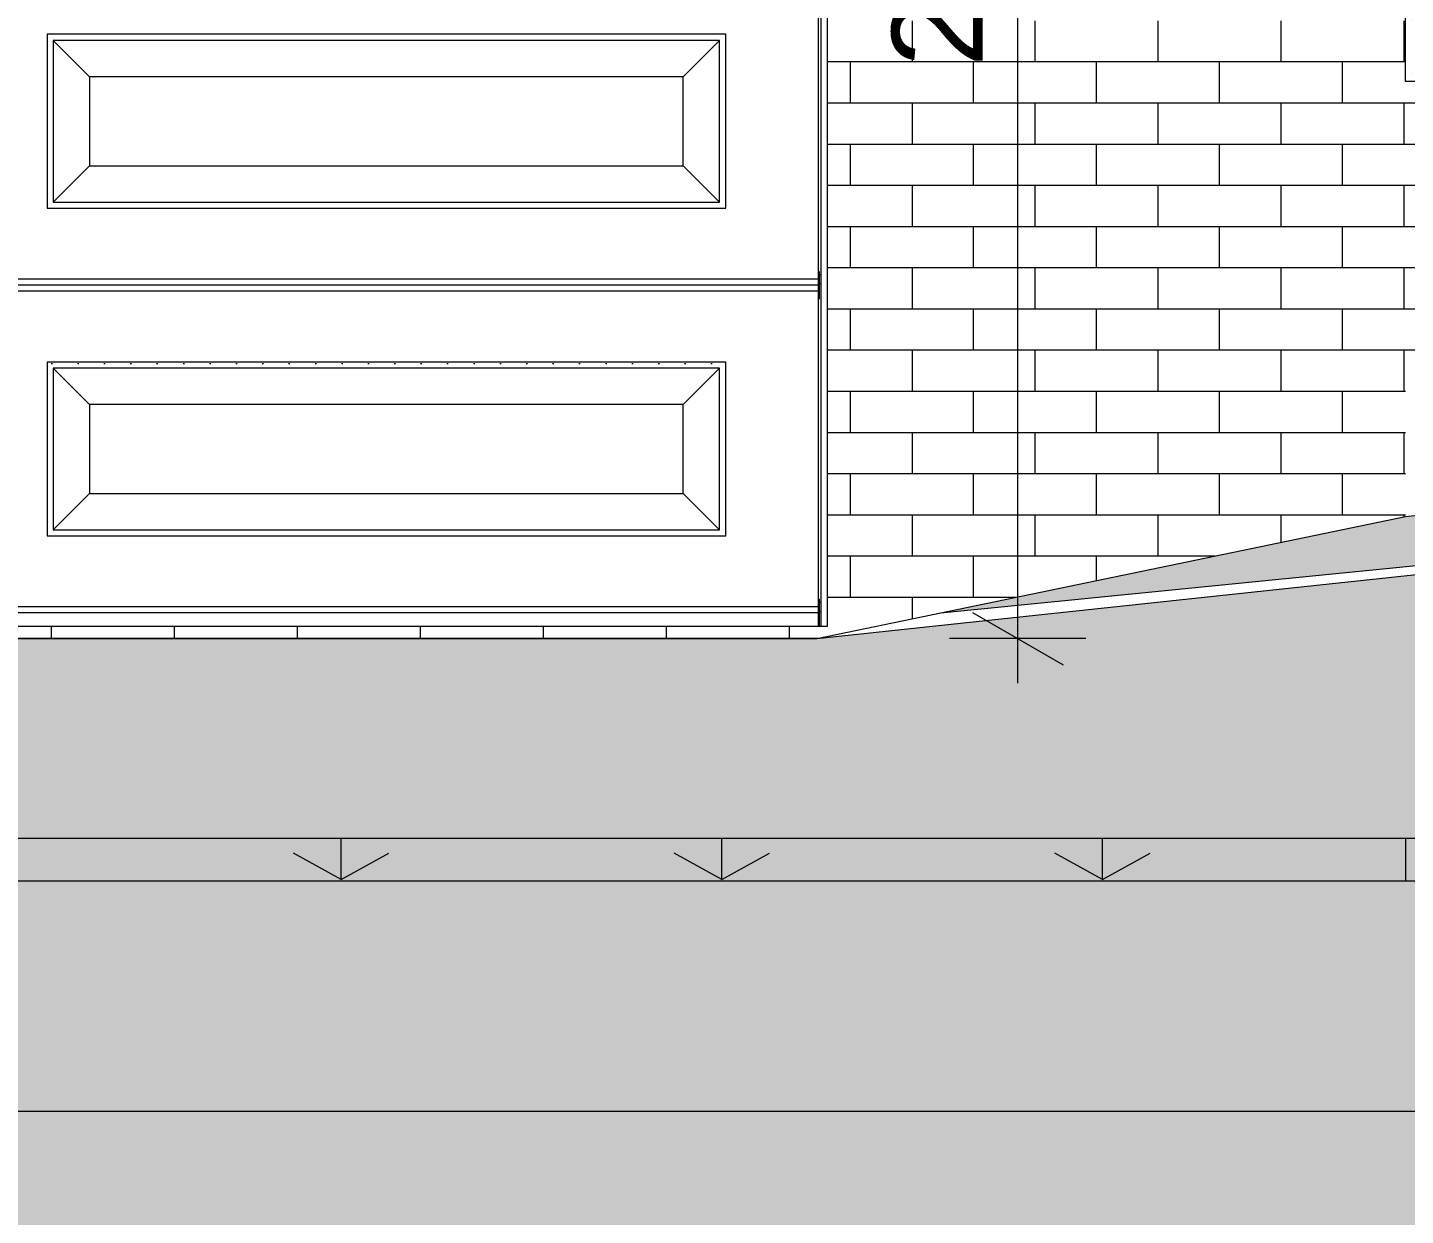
# Model space of a CAD drawing. Header units: metres. Extents: x -111189 to -108577, y -72951 to -72647.
# Drawn here: x -108749.712 to -108747.437, y -72945.635 to -72943.674 of the extents above; entities that cross this region are included whole.
import ezdxf

# ---------------------------------------------------------------- set-up
doc = ezdxf.new("R2010")
doc.units = ezdxf.units.M
doc.header["$MEASUREMENT"] = 0
for name, color, linetype in [('00 - DESENHO 2D', 7, 'Continuous'), ('01 - TERRENO PROPOSTO', 7, 'Continuous'), ('07 - MUROS', 7, 'Continuous'), ('12 - COTAS GERAIS', 7, 'Continuous')]:
    doc.layers.add(name, color=color, linetype=linetype)
doc.styles.add('ESTILO_GERADO_7', font='')
doc.styles.get('ESTILO_GERADO_7').set_extended_font_data('Helvetica')
doc.dimstyles.new('ESTILO_GERADO__5', dxfattribs={"dimtxt": 0.15, "dimasz": 0.114, "dimexe": 0.18, "dimexo": 0.0625, "dimgap": 0, "dimtad": 1, "dimzin": 0, "dimdsep": 46, "dimtxsty": 'ESTILO_GERADO_7', "dimblk": 'ARROWHEAD_2', "dimblk1": 'ARROWHEAD_2', "dimblk2": 'ARROWHEAD_2', "dimcen": 0.09, "dimse1": 1, "dimse2": 1, "dimclrd": 7, "dimclre": 7, "dimclrt": 7, "dimadec": 0, "dimazin": 0, "dimtfac": 1, "dimtdec": 4, "dimtmove": 0, "dimatfit": 3, "dimfxl": 1, "dimtolj": 1, "dimtzin": 0, "dimarcsym": 0})
pattern_1 = [(360, (-108919.279413, -72941.96242), (0.021783658, 0.043567315), [0, -0.043567315])]

# ---------------------------------------------------------------- blocks, each defined once
blk = doc.blocks.new('*X2874', base_point=(-108919.2794, -72941.9624))
at = {"color": 254, "linetype": 'Continuous', "lineweight": 13}
for p, q in [((-108748.2519, -72943.6624), (-108748.2519, -72943.7304)), ((-108748.0489, -72943.6624), (-108748.0489, -72943.7304)), ((-108747.8459, -72943.6624), (-108747.8459, -72943.7304)), ((-108747.6429, -72943.6624), (-108747.6429, -72943.7304)), ((-108747.4399, -72943.6624), (-108747.4399, -72943.7304)), ((-108748.3534, -72943.7304), (-108748.392, -72943.7304)), ((-108748.1504, -72943.7304), (-108748.3534, -72943.7304)), ((-108748.3534, -72943.7984), (-108748.3534, -72943.7304)), ((-108747.9474, -72943.7304), (-108748.1504, -72943.7304)), ((-108748.1504, -72943.7984), (-108748.1504, -72943.7304)), ((-108747.7444, -72943.7304), (-108747.9474, -72943.7304)), ((-108747.9474, -72943.7984), (-108747.9474, -72943.7304)), ((-108747.5414, -72943.7304), (-108747.7444, -72943.7304)), ((-108747.7444, -72943.7984), (-108747.7444, -72943.7304)), ((-108747.4375, -72943.7304), (-108747.5414, -72943.7304)), ((-108747.5414, -72943.7984), (-108747.5414, -72943.7304)), ((-108748.3534, -72943.7984), (-108748.392, -72943.7984)), ((-108748.1504, -72943.7984), (-108748.3534, -72943.7984)), ((-108748.2519, -72943.7984), (-108748.2519, -72943.8664)), ((-108747.9474, -72943.7984), (-108748.1504, -72943.7984)), ((-108748.0489, -72943.7984), (-108748.0489, -72943.8664)), ((-108747.7444, -72943.7984), (-108747.9474, -72943.7984)), ((-108747.8459, -72943.7984), (-108747.8459, -72943.8664)), ((-108747.5414, -72943.7984), (-108747.7444, -72943.7984)), ((-108747.6429, -72943.7984), (-108747.6429, -72943.8664)), ((-108747.3384, -72943.7984), (-108747.5414, -72943.7984)), ((-108747.4399, -72943.7984), (-108747.4399, -72943.8664)), ((-108748.3534, -72943.8664), (-108748.392, -72943.8664)), ((-108748.1504, -72943.8664), (-108748.3534, -72943.8664)), ((-108748.3534, -72943.9344), (-108748.3534, -72943.8664)), ((-108747.9474, -72943.8664), (-108748.1504, -72943.8664)), ((-108748.1504, -72943.9344), (-108748.1504, -72943.8664)), ((-108747.7444, -72943.8664), (-108747.9474, -72943.8664)), ((-108747.9474, -72943.9344), (-108747.9474, -72943.8664)), ((-108747.5414, -72943.8664), (-108747.7444, -72943.8664)), ((-108747.7444, -72943.9344), (-108747.7444, -72943.8664)), ((-108747.3384, -72943.8664), (-108747.5414, -72943.8664)), ((-108747.5414, -72943.9344), (-108747.5414, -72943.8664)), ((-108748.3534, -72943.9344), (-108748.392, -72943.9344)), ((-108748.1504, -72943.9344), (-108748.3534, -72943.9344)), ((-108748.2519, -72943.9344), (-108748.2519, -72944.0024)), ((-108747.9474, -72943.9344), (-108748.1504, -72943.9344)), ((-108748.0489, -72943.9344), (-108748.0489, -72944.0024)), ((-108747.7444, -72943.9344), (-108747.9474, -72943.9344)), ((-108747.8459, -72943.9344), (-108747.8459, -72944.0024)), ((-108747.5414, -72943.9344), (-108747.7444, -72943.9344)), ((-108747.6429, -72943.9344), (-108747.6429, -72944.0024)), ((-108747.3384, -72943.9344), (-108747.5414, -72943.9344)), ((-108747.4399, -72943.9344), (-108747.4399, -72944.0024)), ((-108748.3534, -72944.0024), (-108748.392, -72944.0024)), ((-108748.1504, -72944.0024), (-108748.3534, -72944.0024)), ((-108748.3534, -72944.0704), (-108748.3534, -72944.0024)), ((-108747.9474, -72944.0024), (-108748.1504, -72944.0024)), ((-108748.1504, -72944.0704), (-108748.1504, -72944.0024)), ((-108747.7444, -72944.0024), (-108747.9474, -72944.0024)), ((-108747.9474, -72944.0704), (-108747.9474, -72944.0024)), ((-108747.5414, -72944.0024), (-108747.7444, -72944.0024)), ((-108747.7444, -72944.0704), (-108747.7444, -72944.0024)), ((-108747.3384, -72944.0024), (-108747.5414, -72944.0024)), ((-108747.5414, -72944.0704), (-108747.5414, -72944.0024)), ((-108748.3534, -72944.0704), (-108748.392, -72944.0704)), ((-108748.1504, -72944.0704), (-108748.3534, -72944.0704)), ((-108748.2519, -72944.0704), (-108748.2519, -72944.1384)), ((-108747.9474, -72944.0704), (-108748.1504, -72944.0704)), ((-108748.0489, -72944.0704), (-108748.0489, -72944.1384)), ((-108747.7444, -72944.0704), (-108747.9474, -72944.0704)), ((-108747.8459, -72944.0704), (-108747.8459, -72944.1384)), ((-108747.5414, -72944.0704), (-108747.7444, -72944.0704)), ((-108747.6429, -72944.0704), (-108747.6429, -72944.1384)), ((-108747.3384, -72944.0704), (-108747.5414, -72944.0704)), ((-108747.4399, -72944.0704), (-108747.4399, -72944.1384)), ((-108748.3534, -72944.1384), (-108748.392, -72944.1384)), ((-108748.1504, -72944.1384), (-108748.3534, -72944.1384)), ((-108748.3534, -72944.2064), (-108748.3534, -72944.1384)), ((-108747.9474, -72944.1384), (-108748.1504, -72944.1384)), ((-108748.1504, -72944.2064), (-108748.1504, -72944.1384)), ((-108747.7444, -72944.1384), (-108747.9474, -72944.1384)), ((-108747.9474, -72944.2064), (-108747.9474, -72944.1384)), ((-108747.5414, -72944.1384), (-108747.7444, -72944.1384)), ((-108747.7444, -72944.2064), (-108747.7444, -72944.1384)), ((-108747.3384, -72944.1384), (-108747.5414, -72944.1384)), ((-108747.5414, -72944.2064), (-108747.5414, -72944.1384)), ((-108748.3534, -72944.2064), (-108748.392, -72944.2064)), ((-108748.1504, -72944.2064), (-108748.3534, -72944.2064)), ((-108748.2519, -72944.2064), (-108748.2519, -72944.2744)), ((-108747.9474, -72944.2064), (-108748.1504, -72944.2064)), ((-108748.0489, -72944.2064), (-108748.0489, -72944.2744)), ((-108747.7444, -72944.2064), (-108747.9474, -72944.2064)), ((-108747.8459, -72944.2064), (-108747.8459, -72944.2744)), ((-108747.5414, -72944.2064), (-108747.7444, -72944.2064)), ((-108747.6429, -72944.2064), (-108747.6429, -72944.2744)), ((-108747.3384, -72944.2064), (-108747.5414, -72944.2064)), ((-108747.4399, -72944.2064), (-108747.4399, -72944.2744)), ((-108748.3534, -72944.2744), (-108748.392, -72944.2744)), ((-108748.1504, -72944.2744), (-108748.3534, -72944.2744)), ((-108748.3534, -72944.3424), (-108748.3534, -72944.2744)), ((-108747.9474, -72944.2744), (-108748.1504, -72944.2744)), ((-108748.1504, -72944.3424), (-108748.1504, -72944.2744)), ((-108747.7444, -72944.2744), (-108747.9474, -72944.2744)), ((-108747.9474, -72944.3424), (-108747.9474, -72944.2744)), ((-108747.5414, -72944.2744), (-108747.7444, -72944.2744)), ((-108747.7444, -72944.3424), (-108747.7444, -72944.2744)), ((-108747.4375, -72944.2744), (-108747.5414, -72944.2744)), ((-108747.5414, -72944.3424), (-108747.5414, -72944.2744)), ((-108748.3534, -72944.3424), (-108748.392, -72944.3424)), ((-108748.1504, -72944.3424), (-108748.3534, -72944.3424)), ((-108748.2519, -72944.3424), (-108748.2519, -72944.4104)), ((-108747.9474, -72944.3424), (-108748.1504, -72944.3424)), ((-108748.0489, -72944.3424), (-108748.0489, -72944.4104)), ((-108747.7444, -72944.3424), (-108747.9474, -72944.3424)), ((-108747.8459, -72944.3424), (-108747.8459, -72944.4104)), ((-108747.5414, -72944.3424), (-108747.7444, -72944.3424)), ((-108747.6429, -72944.3424), (-108747.6429, -72944.4104)), ((-108747.4375, -72944.3424), (-108747.5414, -72944.3424)), ((-108747.4399, -72944.3424), (-108747.4399, -72944.4104)), ((-108748.3534, -72944.4104), (-108748.392, -72944.4104)), ((-108748.1504, -72944.4104), (-108748.3534, -72944.4104)), ((-108748.3534, -72944.4784), (-108748.3534, -72944.4104)), ((-108747.9474, -72944.4104), (-108748.1504, -72944.4104)), ((-108748.1504, -72944.4784), (-108748.1504, -72944.4104)), ((-108747.7444, -72944.4104), (-108747.9474, -72944.4104)), ((-108747.9474, -72944.4784), (-108747.9474, -72944.4104)), ((-108747.5414, -72944.4104), (-108747.7444, -72944.4104)), ((-108747.7444, -72944.4784), (-108747.7444, -72944.4104)), ((-108747.4375, -72944.4104), (-108747.5414, -72944.4104)), ((-108747.5414, -72944.4784), (-108747.5414, -72944.4104)), ((-108748.3534, -72944.4784), (-108748.392, -72944.4784)), ((-108748.1504, -72944.4784), (-108748.3534, -72944.4784)), ((-108748.2519, -72944.4784), (-108748.2519, -72944.5464)), ((-108747.9474, -72944.4784), (-108748.1504, -72944.4784)), ((-108748.0489, -72944.4784), (-108748.0489, -72944.5464)), ((-108747.7444, -72944.4784), (-108747.9474, -72944.4784)), ((-108747.8459, -72944.4784), (-108747.8459, -72944.5464)), ((-108747.5414, -72944.4784), (-108747.7444, -72944.4784)), ((-108747.6429, -72944.4784), (-108747.6429, -72944.5238)), ((-108747.4375, -72944.4784), (-108747.5414, -72944.4784)), ((-108747.4399, -72944.4784), (-108747.4399, -72944.4818)), ((-108748.3534, -72944.5464), (-108748.392, -72944.5464)), ((-108748.1504, -72944.5464), (-108748.3534, -72944.5464)), ((-108748.3534, -72944.6144), (-108748.3534, -72944.5464)), ((-108747.9474, -72944.5464), (-108748.1504, -72944.5464)), ((-108748.1504, -72944.6144), (-108748.1504, -72944.5464)), ((-108747.7519, -72944.5464), (-108747.9474, -72944.5464)), ((-108747.9474, -72944.5869), (-108747.9474, -72944.5464)), ((-108748.3534, -72944.6144), (-108748.392, -72944.6144)), ((-108748.1504, -72944.6144), (-108748.3534, -72944.6144)), ((-108748.2519, -72944.6144), (-108748.2519, -72944.65)), ((-108748.0804, -72944.6144), (-108748.1504, -72944.6144)), ((-108749.6729, -72944.6624), (-108749.6729, -72944.6824)), ((-108749.4699, -72944.6624), (-108749.4699, -72944.6824)), ((-108749.2669, -72944.6624), (-108749.2669, -72944.6824)), ((-108749.0639, -72944.6624), (-108749.0639, -72944.6824)), ((-108748.8609, -72944.6624), (-108748.8609, -72944.6824)), ((-108748.6579, -72944.6624), (-108748.6579, -72944.6824)), ((-108748.4549, -72944.6624), (-108748.4549, -72944.6824))]:
    blk.add_line(p, q, dxfattribs=at)
blk = doc.blocks.new('Corte Elem_2110_1', base_point=(-108919.2794, -72941.9624))
at = {"lineweight": 0}
blk.add_blockref('*X2874', (-108919.2794, -72941.9624), dxfattribs=at)
blk = doc.blocks.new('Corte Elem_2111_1', base_point=(-108919.2794, -72941.9624))
at = {"layer": '07 - MUROS', "color": 251, "linetype": 'Continuous', "lineweight": 13}
blk.add_line((-108753.7929, -72945.4624), (-108743.287, -72945.4624), dxfattribs=at)
blk = doc.blocks.new('Corte Elem_2118_1', base_point=(-108919.2794, -72941.9624))
at = {"linetype": 'Continuous', "lineweight": 13}
h = blk.add_hatch(dxfattribs=at)
h.set_pattern_fill('DOTS_0001', color=251, style=0, pattern_type=2)
h.set_pattern_definition(pattern_1)
h.paths.add_polyline_path([(-108746.7654, -72942.4924), (-108746.2433, -72942.4924), (-108746.2133, -72942.4924), (-108745.6913, -72942.4924), (-108745.6613, -72942.4924), (-108745.6613, -72942.4624), (-108747.4375, -72942.4624), (-108747.4375, -72942.4924), (-108747.4075, -72942.4924), (-108746.7954, -72942.4924)])
h = blk.add_hatch(dxfattribs=at)
h.set_pattern_fill('DOTS_0001', color=251, style=0, pattern_type=2)
h.set_pattern_definition(pattern_1)
h.paths.add_polyline_path([(-108747.4375, -72942.4924), (-108747.4375, -72943.7324), (-108747.4075, -72943.7324), (-108747.4075, -72942.4924)])
h = blk.add_hatch(dxfattribs=at)
h.set_pattern_fill('DOTS_0001', color=251, style=0, pattern_type=2)
h.set_pattern_definition(pattern_1)
h.paths.add_polyline_path([(-108746.7954, -72942.4924), (-108747.4075, -72942.4924), (-108747.4075, -72942.5374), (-108747.3625, -72942.5374), (-108746.8404, -72942.5374), (-108746.7954, -72942.5374)])
h = blk.add_hatch(dxfattribs=at)
h.set_pattern_fill('DOTS_0001', color=251, style=0, pattern_type=2)
h.set_pattern_definition(pattern_1)
h.paths.add_polyline_path([(-108746.7954, -72942.4924), (-108746.7954, -72943.2314), (-108746.7654, -72943.2314), (-108746.7654, -72942.4924)])
h = blk.add_hatch(dxfattribs=at)
h.set_pattern_fill('DOTS_0001', color=251, style=0, pattern_type=2)
h.set_pattern_definition(pattern_1)
h.paths.add_polyline_path([(-108746.7654, -72942.4924), (-108746.7654, -72943.7324), (-108746.7537, -72943.7324), (-108746.7537, -72943.2442), (-108746.2433, -72943.2442), (-108746.2433, -72942.4924)])
h = blk.add_hatch(dxfattribs=at)
h.set_pattern_fill('DOTS_0001', color=251, style=0, pattern_type=2)
h.set_pattern_definition(pattern_1)
h.paths.add_polyline_path([(-108746.2433, -72943.2314), (-108746.2133, -72943.2314), (-108746.2133, -72942.4924), (-108746.2433, -72942.4924)])
h = blk.add_hatch(dxfattribs=at)
h.set_pattern_fill('DOTS_0001', color=251, style=0, pattern_type=2)
h.set_pattern_definition(pattern_1)
h.paths.add_polyline_path([(-108746.2133, -72942.4924), (-108746.2133, -72943.7324), (-108746.2017, -72943.7324), (-108746.2017, -72943.2442), (-108745.6913, -72943.2442), (-108745.6913, -72942.4924)])
h = blk.add_hatch(dxfattribs=at)
h.set_pattern_fill('DOTS_0001', color=251, style=0, pattern_type=2)
h.set_pattern_definition(pattern_1)
h.paths.add_polyline_path([(-108745.6913, -72942.4924), (-108745.6913, -72943.2314), (-108745.6613, -72943.2314), (-108745.6613, -72942.4924)])
h = blk.add_hatch(dxfattribs=at)
h.set_pattern_fill('DOTS_0001', color=251, style=0, pattern_type=2)
h.set_pattern_definition(pattern_1)
h.paths.add_polyline_path([(-108747.3625, -72942.5374), (-108747.4075, -72942.5374), (-108747.4075, -72943.6874), (-108747.3625, -72943.6874)])
h = blk.add_hatch(dxfattribs=at)
h.set_pattern_fill('DOTS_0001', color=251, style=0, pattern_type=2)
h.set_pattern_definition(pattern_1)
h.paths.add_polyline_path([(-108747.3625, -72942.5374), (-108747.3625, -72943.6874), (-108747.3442, -72943.6874), (-108747.3442, -72943.2571), (-108746.8404, -72943.2571), (-108746.8404, -72942.5374)])
h = blk.add_hatch(dxfattribs=at)
h.set_pattern_fill('DOTS_0001', color=251, style=0, pattern_type=2)
h.set_pattern_definition(pattern_1)
h.paths.add_polyline_path([(-108746.8404, -72943.2494), (-108746.7954, -72943.2494), (-108746.7954, -72942.5374), (-108746.8404, -72942.5374)])
h = blk.add_hatch(dxfattribs=at)
h.set_pattern_fill('DOTS_0001', color=251, style=0, pattern_type=2)
h.set_pattern_definition(pattern_1)
h.paths.add_polyline_path([(-108747.4075, -72943.7324), (-108747.3512, -72943.7324), (-108747.3512, -72943.6874), (-108747.4075, -72943.6874)])
h = blk.add_hatch(dxfattribs=at)
h.set_pattern_fill('DOTS_0001', color=251, style=0, pattern_type=2)
h.set_pattern_definition(pattern_1)
h.paths.add_polyline_path([(-108747.3675, -72943.7324), (-108747.4375, -72943.7324), (-108747.4375, -72943.7624), (-108747.3675, -72943.7624)])
at = {"color": 7, "linetype": 'Continuous', "lineweight": 13}
for p, q in [((-108747.4375, -72943.7624), (-108747.4375, -72942.4624)), ((-108747.4375, -72942.4624), (-108745.6613, -72942.4624)), ((-108745.6613, -72942.4624), (-108745.6613, -72943.7624)), ((-108747.4075, -72943.7324), (-108747.4075, -72942.4924)), ((-108747.4075, -72942.4924), (-108746.7954, -72942.4924)), ((-108747.1194, -72942.5374), (-108747.1079, -72942.4924)), ((-108747.0835, -72942.5374), (-108747.095, -72942.4924)), ((-108746.7954, -72942.4924), (-108746.7954, -72943.7324)), ((-108746.7654, -72943.7324), (-108746.7654, -72942.4924)), ((-108746.7654, -72942.4924), (-108746.2433, -72942.4924)), ((-108746.2433, -72942.4924), (-108746.2433, -72943.7324)), ((-108746.2133, -72943.7324), (-108746.2133, -72942.4924)), ((-108746.2133, -72942.4924), (-108745.6913, -72942.4924)), ((-108745.6913, -72942.4924), (-108745.6913, -72943.7324)), ((-108747.3625, -72943.6874), (-108747.3625, -72942.5374)), ((-108747.3625, -72942.5374), (-108746.8404, -72942.5374)), ((-108747.3625, -72943.4846), (-108747.1194, -72942.5374)), ((-108746.8404, -72943.4846), (-108747.0835, -72942.5374)), ((-108746.8404, -72942.5374), (-108746.8404, -72943.6874)), ((-108747.4075, -72943.66), (-108747.3625, -72943.4846)), ((-108746.7954, -72943.66), (-108746.8404, -72943.4846)), ((-108746.8404, -72943.6874), (-108747.3625, -72943.6874)), ((-108746.7954, -72943.7324), (-108747.4075, -72943.7324)), ((-108746.2433, -72943.7324), (-108746.7654, -72943.7324)), ((-108745.6913, -72943.7324), (-108746.2133, -72943.7324)), ((-108745.6613, -72943.7624), (-108747.4375, -72943.7624))]:
    blk.add_line(p, q, dxfattribs=at)
blk = doc.blocks.new('Corte Elem_2119_1', base_point=(-108919.2794, -72941.9624))
at = {"linetype": 'Continuous', "lineweight": 13}
h = blk.add_hatch(dxfattribs=at)
h.set_pattern_fill('DOTS_0001', color=251, style=0, pattern_type=2)
h.set_pattern_definition(pattern_1)
h.paths.add_polyline_path([(-108749.6795, -72943.6847), (-108749.6795, -72943.9718), (-108749.6772, -72943.9718), (-108749.6772, -72943.6872), (-108748.5594, -72943.6872), (-108748.5594, -72943.6847)])
h = blk.add_hatch(dxfattribs=at)
h.set_pattern_fill('DOTS_0001', color=251, style=0, pattern_type=2)
h.set_pattern_definition(pattern_1)
h.paths.add_polyline_path([(-108748.5694, -72943.6947), (-108749.6695, -72943.6947), (-108749.667, -72943.6971), (-108748.5718, -72943.6971)])
h = blk.add_hatch(dxfattribs=at)
h.set_pattern_fill('DOTS_0001', color=251, style=0, pattern_type=2)
h.set_pattern_definition(pattern_1)
h.paths.add_polyline_path([(-108749.6695, -72943.9618), (-108749.6673, -72943.9595), (-108749.6673, -72943.6971), (-108749.667, -72943.6971), (-108749.6695, -72943.6947)])
h = blk.add_hatch(dxfattribs=at)
h.set_pattern_fill('DOTS_0001', color=251, style=0, pattern_type=2)
h.set_pattern_definition(pattern_1)
h.paths.add_polyline_path([(-108748.5694, -72943.6947), (-108748.5718, -72943.6971), (-108748.5694, -72943.6972)])
h = blk.add_hatch(dxfattribs=at)
h.set_pattern_fill('DOTS_0001', color=251, style=0, pattern_type=2)
h.set_pattern_definition(pattern_1)
h.paths.add_polyline_path([(-108749.6673, -72943.9595), (-108749.6695, -72943.9618), (-108749.6672, -72943.9618)])
h = blk.add_hatch(dxfattribs=at)
h.set_pattern_fill('DOTS_0001', color=251, style=0, pattern_type=2)
h.set_pattern_definition(pattern_1)
h.paths.add_polyline_path([(-108748.4054, -72944.0823), (-108748.402, -72944.0823), (-108748.402, -72944.0813), (-108748.4054, -72944.0813)])
h = blk.add_hatch(dxfattribs=at)
h.set_pattern_fill('DOTS_0001', color=251, style=0, pattern_type=2)
h.set_pattern_definition(pattern_1)
h.paths.add_polyline_path([(-108748.4054, -72944.085), (-108748.402, -72944.085), (-108748.402, -72944.0823), (-108748.4054, -72944.0823)])
h = blk.add_hatch(dxfattribs=at)
h.set_pattern_fill('DOTS_0001', color=251, style=0, pattern_type=2)
h.set_pattern_definition(pattern_1)
h.paths.add_polyline_path([(-108748.4054, -72944.085), (-108748.4054, -72944.0888), (-108748.402, -72944.0888), (-108748.402, -72944.085)])
h = blk.add_hatch(dxfattribs=at)
h.set_pattern_fill('DOTS_0001', color=251, style=0, pattern_type=2)
h.set_pattern_definition(pattern_1)
h.paths.add_polyline_path([(-108748.4054, -72944.0888), (-108748.4054, -72944.0925), (-108748.402, -72944.0925), (-108748.402, -72944.0888)])
h = blk.add_hatch(dxfattribs=at)
h.set_pattern_fill('DOTS_0001', color=251, style=0, pattern_type=2)
h.set_pattern_definition(pattern_1)
h.paths.add_polyline_path([(-108748.4054, -72944.0953), (-108748.402, -72944.0953), (-108748.402, -72944.0925), (-108748.4054, -72944.0925)])
h = blk.add_hatch(dxfattribs=at)
h.set_pattern_fill('DOTS_0001', color=251, style=0, pattern_type=2)
h.set_pattern_definition(pattern_1)
h.paths.add_polyline_path([(-108748.4054, -72944.0963), (-108748.402, -72944.0963), (-108748.402, -72944.0953), (-108748.4054, -72944.0953)])
h = blk.add_hatch(dxfattribs=at)
h.set_pattern_fill('DOTS_0001', color=251, style=0, pattern_type=2)
h.set_pattern_definition(pattern_1)
h.paths.add_polyline_path([(-108748.407, -72944.0988), (-108748.407, -72944.1213), (-108748.4054, -72944.1213), (-108748.4054, -72944.0988)])
h = blk.add_hatch(dxfattribs=at)
h.set_pattern_fill('DOTS_0001', color=251, style=0, pattern_type=2)
h.set_pattern_definition(pattern_1)
h.paths.add_polyline_path([(-108749.6795, -72944.2258), (-108749.6795, -72944.5129), (-108749.6772, -72944.5129), (-108749.6772, -72944.2284), (-108748.5594, -72944.2284), (-108748.5594, -72944.2258)])
h = blk.add_hatch(dxfattribs=at)
h.set_pattern_fill('DOTS_0001', color=251, style=0, pattern_type=2)
h.set_pattern_definition(pattern_1)
h.paths.add_polyline_path([(-108748.5694, -72944.2358), (-108749.6695, -72944.2358), (-108749.667, -72944.2383), (-108748.5718, -72944.2383)])
h = blk.add_hatch(dxfattribs=at)
h.set_pattern_fill('DOTS_0001', color=251, style=0, pattern_type=2)
h.set_pattern_definition(pattern_1)
h.paths.add_polyline_path([(-108749.6695, -72944.5029), (-108749.6673, -72944.5007), (-108749.6673, -72944.2383), (-108749.667, -72944.2383), (-108749.6695, -72944.2358)])
h = blk.add_hatch(dxfattribs=at)
h.set_pattern_fill('DOTS_0001', color=251, style=0, pattern_type=2)
h.set_pattern_definition(pattern_1)
h.paths.add_polyline_path([(-108748.5694, -72944.2358), (-108748.5718, -72944.2383), (-108748.5694, -72944.2384)])
h = blk.add_hatch(dxfattribs=at)
h.set_pattern_fill('DOTS_0001', color=251, style=0, pattern_type=2)
h.set_pattern_definition(pattern_1)
h.paths.add_polyline_path([(-108749.6673, -72944.5007), (-108749.6695, -72944.5029), (-108749.6672, -72944.5029)])
h = blk.add_hatch(dxfattribs=at)
h.set_pattern_fill('DOTS_0001', color=251, style=0, pattern_type=2)
h.set_pattern_definition(pattern_1)
h.paths.add_polyline_path([(-108748.407, -72944.6399), (-108748.407, -72944.6624), (-108748.4054, -72944.6624), (-108748.4054, -72944.6399)])
h = blk.add_hatch(dxfattribs=at)
h.set_pattern_fill('DOTS_0001', color=251, style=0, pattern_type=2)
h.set_pattern_definition(pattern_1)
h.paths.add_polyline_path([(-108748.4054, -72944.6234), (-108748.402, -72944.6234), (-108748.402, -72944.6224), (-108748.4054, -72944.6224)])
h = blk.add_hatch(dxfattribs=at)
h.set_pattern_fill('DOTS_0001', color=251, style=0, pattern_type=2)
h.set_pattern_definition(pattern_1)
h.paths.add_polyline_path([(-108748.4054, -72944.6262), (-108748.402, -72944.6262), (-108748.402, -72944.6234), (-108748.4054, -72944.6234)])
h = blk.add_hatch(dxfattribs=at)
h.set_pattern_fill('DOTS_0001', color=251, style=0, pattern_type=2)
h.set_pattern_definition(pattern_1)
h.paths.add_polyline_path([(-108748.4054, -72944.6262), (-108748.4054, -72944.6299), (-108748.402, -72944.6299), (-108748.402, -72944.6262)])
h = blk.add_hatch(dxfattribs=at)
h.set_pattern_fill('DOTS_0001', color=251, style=0, pattern_type=2)
h.set_pattern_definition(pattern_1)
h.paths.add_polyline_path([(-108748.4054, -72944.6299), (-108748.4054, -72944.6337), (-108748.402, -72944.6337), (-108748.402, -72944.6299)])
h = blk.add_hatch(dxfattribs=at)
h.set_pattern_fill('DOTS_0001', color=251, style=0, pattern_type=2)
h.set_pattern_definition(pattern_1)
h.paths.add_polyline_path([(-108748.4054, -72944.6364), (-108748.402, -72944.6364), (-108748.402, -72944.6337), (-108748.4054, -72944.6337)])
h = blk.add_hatch(dxfattribs=at)
h.set_pattern_fill('DOTS_0001', color=251, style=0, pattern_type=2)
h.set_pattern_definition(pattern_1)
h.paths.add_polyline_path([(-108748.4054, -72944.6374), (-108748.402, -72944.6374), (-108748.402, -72944.6364), (-108748.4054, -72944.6364)])
at = {"color": 7, "linetype": 'Continuous', "lineweight": 13}
for p, q in [((-108748.402, -72944.6624), (-108748.402, -72942.4624)), ((-108748.392, -72942.4624), (-108748.392, -72944.6624)), ((-108748.407, -72943.5677), (-108748.407, -72944.0763)), ((-108748.5594, -72943.6847), (-108749.6795, -72943.6847)), ((-108749.6795, -72943.6847), (-108749.6795, -72943.9718)), ((-108748.5594, -72943.9718), (-108748.5594, -72943.6847)), ((-108749.6095, -72943.7547), (-108749.6695, -72943.6947)), ((-108748.5694, -72943.6947), (-108749.6695, -72943.6947)), ((-108749.6695, -72943.6947), (-108749.6695, -72943.9618)), ((-108748.5694, -72943.6947), (-108748.6294, -72943.7547)), ((-108748.5694, -72943.9618), (-108748.5694, -72943.6947)), ((-108748.6294, -72943.7547), (-108749.6095, -72943.7547)), ((-108749.6095, -72943.7547), (-108749.6095, -72943.9018)), ((-108748.6294, -72943.9018), (-108748.6294, -72943.7547)), ((-108749.6695, -72943.9618), (-108749.6095, -72943.9018)), ((-108749.6095, -72943.9018), (-108748.6294, -72943.9018)), ((-108748.6294, -72943.9018), (-108748.5694, -72943.9618)), ((-108749.6795, -72943.9718), (-108748.5594, -72943.9718)), ((-108749.6695, -72943.9618), (-108748.5694, -72943.9618)), ((-108748.407, -72944.0888), (-108752.377, -72944.0888)), ((-108748.407, -72944.0763), (-108748.407, -72944.0888)), ((-108748.407, -72944.0763), (-108748.4054, -72944.0763)), ((-108748.407, -72944.0888), (-108748.407, -72944.0988)), ((-108748.407, -72944.0888), (-108748.4054, -72944.0888)), ((-108748.4054, -72944.0763), (-108748.4054, -72944.0888)), ((-108748.4054, -72944.0813), (-108748.402, -72944.0813)), ((-108748.4054, -72944.0888), (-108748.4054, -72944.0988)), ((-108748.407, -72944.0988), (-108752.377, -72944.0988)), ((-108748.407, -72944.1088), (-108752.377, -72944.1088)), ((-108748.407, -72944.0988), (-108748.407, -72944.1088)), ((-108748.407, -72944.0988), (-108748.4054, -72944.0988)), ((-108748.407, -72944.1088), (-108748.407, -72944.6174)), ((-108748.4054, -72944.0963), (-108748.402, -72944.0963)), ((-108748.4054, -72944.0988), (-108748.4054, -72944.1213)), ((-108748.407, -72944.1213), (-108748.4054, -72944.1213)), ((-108748.5594, -72944.2258), (-108749.6795, -72944.2258)), ((-108749.6795, -72944.2258), (-108749.6795, -72944.5129)), ((-108748.5594, -72944.5129), (-108748.5594, -72944.2258)), ((-108749.6095, -72944.2958), (-108749.6695, -72944.2358)), ((-108748.5694, -72944.2358), (-108749.6695, -72944.2358)), ((-108749.6695, -72944.2358), (-108749.6695, -72944.5029)), ((-108748.5694, -72944.2358), (-108748.6294, -72944.2958)), ((-108748.5694, -72944.5029), (-108748.5694, -72944.2358)), ((-108748.6294, -72944.2958), (-108749.6095, -72944.2958)), ((-108749.6095, -72944.2958), (-108749.6095, -72944.4429)), ((-108748.6294, -72944.4429), (-108748.6294, -72944.2958)), ((-108749.6695, -72944.5029), (-108749.6095, -72944.4429)), ((-108749.6095, -72944.4429), (-108748.6294, -72944.4429)), ((-108748.6294, -72944.4429), (-108748.5694, -72944.5029)), ((-108749.6695, -72944.5029), (-108748.5694, -72944.5029)), ((-108749.6795, -72944.5129), (-108748.5594, -72944.5129)), ((-108748.407, -72944.6174), (-108748.407, -72944.6299)), ((-108748.407, -72944.6174), (-108748.4054, -72944.6174)), ((-108748.4054, -72944.6174), (-108748.4054, -72944.6299)), ((-108748.407, -72944.6299), (-108752.377, -72944.6299)), ((-108748.407, -72944.6399), (-108752.377, -72944.6399)), ((-108748.407, -72944.6299), (-108748.407, -72944.6399)), ((-108748.407, -72944.6299), (-108748.4054, -72944.6299)), ((-108748.407, -72944.6399), (-108748.407, -72944.6624)), ((-108748.407, -72944.6399), (-108748.4054, -72944.6399)), ((-108748.4054, -72944.6224), (-108748.402, -72944.6224)), ((-108748.4054, -72944.6299), (-108748.4054, -72944.6399)), ((-108748.4054, -72944.6374), (-108748.402, -72944.6374)), ((-108748.4054, -72944.6399), (-108748.4054, -72944.6624)), ((-108748.392, -72944.6624), (-108752.392, -72944.6624))]:
    blk.add_line(p, q, dxfattribs=at)
blk = doc.blocks.new('*X2899', base_point=(-108919.2794, -72941.9624))
at = {"layer": '07 - MUROS', "linetype": 'Continuous', "lineweight": 13}
blk.add_hatch(color=7, dxfattribs=at).paths.add_polyline_path([(-108747.4375, -72944.4813), (-108745.4413, -72944.3652), (-108744.2524, -72944.2401), (-108741.8694, -72943.8952), (-108742.152, -72943.9249), (-108742.4294, -72943.9541)])
blk = doc.blocks.new('*X2900', base_point=(-108919.2794, -72941.9624))
at = {"layer": '07 - MUROS', "linetype": 'Continuous', "lineweight": 13}
blk.add_hatch(color=7, dxfattribs=at).paths.add_polyline_path([(-108747.4375, -72944.4813), (-108748.2044, -72944.6401), (-108745.4413, -72944.3652)])
blk = doc.blocks.new('Corte Elem_2131_1', base_point=(-108919.2794, -72941.9624))
at = {"layer": '07 - MUROS', "color": 7, "linetype": 'Continuous', "lineweight": 13}
for p, q in [((-108742.4294, -72943.9541), (-108747.4375, -72944.4813)), ((-108747.4375, -72944.4813), (-108748.2044, -72944.6401))]:
    blk.add_line(p, q, dxfattribs=at)
at = {"layer": '07 - MUROS', "color": 7, "linetype": 'Continuous', "lineweight": 20}
blk.add_line((-108740.5599, -72945.0124), (-108748.4065, -72945.0124), dxfattribs=at)
at = {"layer": '07 - MUROS', "color": 7, "linetype": 'Continuous', "lineweight": 20, "flags": 128}
blk.add_lwpolyline([(-108740.5599, -72943.9043), (-108740.8443, -72943.9023), (-108744.2524, -72944.2401), (-108745.4413, -72944.3652), (-108748.2044, -72944.6401), (-108748.4065, -72944.6824)], dxfattribs=at)
at = {"layer": '07 - MUROS', "lineweight": 0}
for name in ['*X2899', '*X2900']:
    blk.add_blockref(name, (-108919.2794, -72941.9624), dxfattribs=at)
blk = doc.blocks.new('Corte Elem_2133_1', base_point=(-108919.2794, -72941.9624))
at = {"layer": '07 - MUROS', "color": 7, "linetype": 'Continuous', "lineweight": 20}
for p, q in [((-108748.4065, -72944.6824), (-108754.7994, -72944.6824)), ((-108748.4065, -72945.0124), (-108754.7994, -72945.0124))]:
    blk.add_line(p, q, dxfattribs=at)
blk = doc.blocks.new('Corte Elem_2209_1', base_point=(-108919.2794, -72941.9624))
at = {"layer": '01 - TERRENO PROPOSTO', "linetype": 'Continuous', "lineweight": 13}
h = blk.add_hatch(dxfattribs=at)
h.set_pattern_fill('DOTS_0001', color=251, style=0, pattern_type=2)
h.set_pattern_definition(pattern_1)
h.paths.add_polyline_path([(-108747.4375, -72945.0124), (-108747.4375, -72945.0824), (-108741.9778, -72945.0824), (-108741.9778, -72945.0124)])
at = {"layer": '01 - TERRENO PROPOSTO', "color": 251, "linetype": 'Continuous', "lineweight": 13}
for p, q in [((-108749.1942, -72945.0801), (-108749.1942, -72945.0124)), ((-108748.5659, -72945.0801), (-108748.5659, -72945.0124)), ((-108747.9376, -72945.0801), (-108747.9376, -72945.0124)), ((-108749.1942, -72945.0801), (-108749.2727, -72945.0368)), ((-108749.1942, -72945.0801), (-108749.1156, -72945.0368)), ((-108748.5659, -72945.0801), (-108748.6444, -72945.0368)), ((-108748.5659, -72945.0801), (-108748.4873, -72945.0368)), ((-108747.9376, -72945.0801), (-108748.0161, -72945.0368)), ((-108747.9376, -72945.0801), (-108747.859, -72945.0368)), ((-108753.7929, -72945.0824), (-108747.4375, -72945.0824))]:
    blk.add_line(p, q, dxfattribs=at)
at = {"layer": '01 - TERRENO PROPOSTO', "color": 7, "linetype": 'Continuous', "lineweight": 13}
for p, q in [((-108747.4375, -72945.0124), (-108747.4375, -72945.0824)), ((-108747.4375, -72945.0824), (-108741.9778, -72945.0824))]:
    blk.add_line(p, q, dxfattribs=at)
blk = doc.blocks.new('*D3121', base_point=(-108919.2794, -72941.9624))
at = {"layer": '12 - COTAS GERAIS', "color": 7, "linetype": 'Continuous', "lineweight": 5, "transparency": 16777216}
for p, q in [((-108748.0773, -72942.3824), (-108748.0773, -72941.9824)), ((-108748.1523, -72942.3391), (-108748.0023, -72942.4257)), ((-108748.0773, -72944.6824), (-108748.0773, -72942.3824)), ((-108748.1523, -72944.6391), (-108748.0023, -72944.7257)), ((-108747.9648, -72944.6824), (-108748.1898, -72944.6824)), ((-108748.0773, -72944.7558), (-108748.0773, -72944.6824))]:
    blk.add_line(p, q, dxfattribs=at)
at = {"layer": '12 - COTAS GERAIS', "color": 7, "lineweight": 5, "transparency": 16777216, "char_height": 0.15, "attachment_point": 7, "rotation": 90, "style": 'ESTILO_GERADO_7'}
for s, insert in [('\\A1;{\\pql;\\fHelvetica|b0|i0|c0|p0;\\W1.000000;0,40}', (-108748.1073, -72942.8379)), ('\\A1;{\\pql;\\fHelvetica|b0|i0|c0|p0;\\W1.000000;2,30}', (-108748.1073, -72943.7385))]:
    blk.add_mtext(s, dxfattribs=dict(at, insert=insert))
blk = doc.blocks.new('ARROWHEAD_2')
at = {"color": 0, "linetype": 'Continuous', "lineweight": 0}
for p, q in [((-0.378, -0.655), (0.378, 0.655)), ((0, 0), (-1, 0))]:
    blk.add_line(p, q, dxfattribs=at)
blk = doc.blocks.new('*D3122', base_point=(-108919.2794, -72941.9624))
at = {"layer": '12 - COTAS GERAIS', "color": 7, "linetype": 'Continuous', "lineweight": 5, "transparency": 16777216}
for p, q in [((-108748.0773, -72942.3824), (-108748.0773, -72941.9824)), ((-108748.1523, -72942.3391), (-108748.0023, -72942.4257)), ((-108748.0773, -72944.6824), (-108748.0773, -72942.3824))]:
    blk.add_line(p, q, dxfattribs=at)
blk = doc.blocks.new('*D3123', base_point=(-108919.2794, -72941.9624))
at = {"layer": '12 - COTAS GERAIS', "color": 7, "linetype": 'Continuous', "lineweight": 5, "transparency": 16777216}
for p, q in [((-108748.0773, -72941.9824), (-108748.0773, -72936.1412)), ((-108748.1523, -72941.9391), (-108748.0023, -72942.0257)), ((-108747.9648, -72941.9824), (-108748.1898, -72941.9824)), ((-108748.0773, -72942.3824), (-108748.0773, -72941.9824)), ((-108748.1523, -72942.3391), (-108748.0023, -72942.4257)), ((-108747.9648, -72942.3824), (-108748.1898, -72942.3824)), ((-108748.0773, -72944.6824), (-108748.0773, -72942.3824))]:
    blk.add_line(p, q, dxfattribs=at)

msp = doc.modelspace()

# ---------------------------------------------------------------- hatches: boundary and pattern name
at = {"layer": '00 - DESENHO 2D', "linetype": 'Continuous', "lineweight": 13}
msp.add_hatch(color=251, dxfattribs=at).paths.add_polyline_path([(-108761.0968, -72942.6933), (-108760.0914, -72942.7419), (-108760.0914, -72941.2418), (-108759.891, -72941.2366), (-108759.891, -72942.6824), (-108756.9098, -72942.6824), (-108755.0494, -72942.8686), (-108755.0494, -72941.9824), (-108754.7994, -72941.9824), (-108754.7994, -72944.6824), (-108748.409, -72944.6824), (-108745.439, -72944.365), (-108744.0097, -72944.216), (-108740.8162, -72943.9025), (-108739.3519, -72943.8831), (-108739.349, -72943.9043), (-108737.8932, -72943.9026), (-108737.8932, -72944.0526), (-108736.9878, -72944.0526), (-108736.9878, -72951.1828), (-108761.0968, -72951.1828)])

# ---------------------------------------------------------------- linework, layer by layer
at = {"layer": '00 - DESENHO 2D', "color": 7, "linetype": 'Continuous', "lineweight": 20, "flags": 128}
msp.add_lwpolyline([(-108761.0968, -72942.6933), (-108760.0914, -72942.7419), (-108760.0914, -72941.2418), (-108759.891, -72941.2366), (-108759.891, -72942.6824), (-108756.9098, -72942.6824), (-108755.0494, -72942.8686), (-108755.0494, -72941.9824), (-108754.7994, -72941.9824), (-108754.7994, -72944.6824), (-108748.409, -72944.6824), (-108745.439, -72944.365), (-108744.0097, -72944.216), (-108740.8162, -72943.9025), (-108739.3519, -72943.8831), (-108739.349, -72943.9043), (-108737.8932, -72943.9026), (-108737.8932, -72944.0526), (-108736.9878, -72944.0526), (-108736.9878, -72951.1828), (-108761.0968, -72951.1828)], close=True, dxfattribs=at)

# ---------------------------------------------------------------- block references
at = {"lineweight": 0}
for name in ['Corte Elem_2110_1', 'Corte Elem_2119_1', 'Corte Elem_2118_1']:
    msp.add_blockref(name, (-108919.2794, -72941.9624), dxfattribs=at)
at = {"layer": '01 - TERRENO PROPOSTO', "lineweight": 0}
msp.add_blockref('Corte Elem_2209_1', (-108919.2794, -72941.9624), dxfattribs=at)
at = {"layer": '07 - MUROS', "lineweight": 0}
for name in ['Corte Elem_2111_1', 'Corte Elem_2131_1', 'Corte Elem_2133_1']:
    msp.add_blockref(name, (-108919.2794, -72941.9624), dxfattribs=at)

# ---------------------------------------------------------------- dimensions: what is measured, and where the dimension line sits
at = {"layer": '12 - COTAS GERAIS', "color": 7, "linetype": 'Continuous', "lineweight": 5}
for base, p1, p2, picture, middle in [((-108748.0773, -72941.9824), (-108749.5944, -72942.3824), (-108749.5944, -72941.9824), '*D3123', (-108748.1823, -72942.6437)), ((-108748.0773, -72942.3824), (-108748.5003, -72944.6824), (-108749.5944, -72942.3824), '*D3121', (-108748.1823, -72943.5443)), ((-108748.0772813311, -72942.3824178213), (-108749.5943709756, -72942.3824178213), (-108749.5943709756, -72942.3824178213), '*D3122', (-108748.1822813323, -72942.3943090675))]:
    dim = msp.add_linear_dim(base=base, p1=p1, p2=p2, angle=90, dimstyle='ESTILO_GERADO__5', dxfattribs=at)
    dim.commit()
    dim.dimension.update_dxf_attribs({"geometry": picture, "text_midpoint": middle, "dimtype": 160, "text_rotation": 90})

doc.saveas('drawing.dxf')
